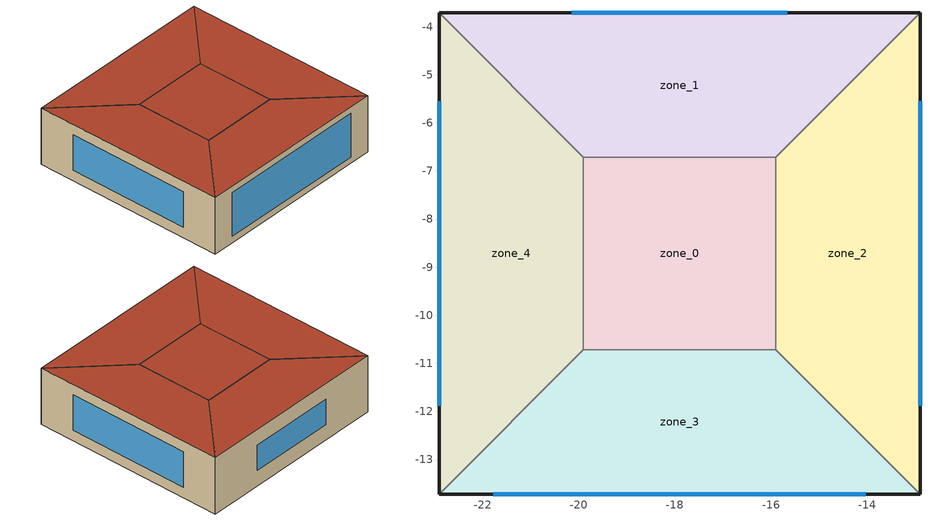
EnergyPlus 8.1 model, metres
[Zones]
zone_0
 floor ground (Interior Floor): -19.91,-10.72 -19.91,-6.72 -15.91,-6.72 -15.91,-10.72 z0
 wall to zone_1 (Interior Wall): -15.91,-6.72 -19.91,-6.72 z0:3
 wall to zone_2 (Interior Wall): -15.91,-10.72 -15.91,-6.72 z0:3
 wall to zone_3 (Interior Wall): -19.91,-10.72 -15.91,-10.72 z0:3
 wall to zone_4 (Interior Wall): -19.91,-6.72 -19.91,-10.72 z0:3
 roof outside (Exterior Roof): -19.91,-10.72 -15.91,-10.72 -15.91,-6.72 -19.91,-6.72 z3
zone_1
 floor ground (Interior Floor): -19.91,-6.72 -22.91,-3.72 -12.91,-3.72 -15.91,-6.72 z0
 wall outside (Exterior Wall): -12.91,-3.72 -22.91,-3.72 z0:3
 wall to zone_2 (Interior Wall): -15.91,-6.72 -12.91,-3.72 z0:3
 wall to zone_4 (Interior Wall): -22.91,-3.72 -19.91,-6.72 z0:3
 window (Exterior Window): -15.67,-3.72 -20.14,-3.72 z0.83:2.17
 roof outside (Exterior Roof): -19.91,-6.72 -15.91,-6.72 -12.91,-3.72 -22.91,-3.72 z3
zone_2
 floor ground (Interior Floor): -15.91,-10.72 -15.91,-6.72 -12.91,-3.72 -12.91,-13.72 z0
 wall outside (Exterior Wall): -12.91,-13.72 -12.91,-3.72 z0:3
 wall to zone_3 (Interior Wall): -15.91,-10.72 -12.91,-13.72 z0:3
 window (Exterior Window): -12.91,-11.88 -12.91,-5.55 z0.55:2.45
 roof outside (Exterior Roof): -15.91,-10.72 -12.91,-13.72 -12.91,-3.72 -15.91,-6.72 z3
zone_3
 floor ground (Interior Floor): -22.91,-13.72 -19.91,-10.72 -15.91,-10.72 -12.91,-13.72 z0
 wall outside (Exterior Wall): -22.91,-13.72 -12.91,-13.72 z0:3
 wall to zone_4 (Interior Wall): -19.91,-10.72 -22.91,-13.72 z0:3
 window (Exterior Window): -21.78,-13.72 -14.03,-13.72 z0.34:2.66
 roof outside (Exterior Roof): -22.91,-13.72 -12.91,-13.72 -15.91,-10.72 -19.91,-10.72 z3
zone_4
 floor ground (Interior Floor): -22.91,-13.72 -22.91,-3.72 -19.91,-6.72 -19.91,-10.72 z0
 wall outside (Exterior Wall): -22.91,-3.72 -22.91,-13.72 z0:3
 window (Exterior Window): -22.91,-5.55 -22.91,-11.88 z0.55:2.45
 roof outside (Exterior Roof): -22.91,-13.72 -19.91,-10.72 -19.91,-6.72 -22.91,-3.72 z3
[Building]
Test_IDF.idf: North Axis {deg}=0; Terrain=City; Loads Convergence Tolerance Value=0.04; Temperature Convergence Tolerance Value {deltaC}=0.4; Solar Distribution or maybe FullExterior=FullInteriorAndExteriorWithReflections; Maximum Number of Warmup Days=25; Minimum Number of Warmup Days=6
[Site:Location]
New York J F Kennedy IntL Ar	USA: 40.65, -73.8, -5, 5
[Construction]
INTERIOR FLOOR: F16 Acoustic tile, F05 Ceiling air space resistance, M11 100mm lightweight concrete
EXTERIOR ROOF: M11 100mm lightweight concrete, F05 Ceiling air space resistance, F16 Acoustic tile
INTERIOR WALL: G01a 19mm gypsum board, F04 Wall air space resistance, G01a 19mm gypsum board
EXTERIOR WALL: M01 100mm brick, M15 200mm heavyweight concrete, I02 50mm insulation board, F04 Wall air space resistance, G01a 19mm gypsum board
EXTERIOR WINDOW: Clear 3mm, Air 13mm, Clear 3mm
[Material] - Thermal Absorptance=0.9
Name | - Roughness | - Thickness {m} | - Conductivity {W/m-K} | - Density {kg/m3} | - Specific Heat {J/kg-K} | - Solar Absorptance | - Visible Absorptance
F16 ACOUSTIC TILE | MediumSmooth | 0.0191 | 0.06 | 368 | 590 | 0.3 | 0.3
M11 100MM LIGHTWEIGHT CONCRETE | MediumRough | 0.1016 | 0.53 | 1280 | 840 | 0.5 | 0.5
G01A 19MM GYPSUM BOARD | MediumSmooth | 0.019 | 0.16 | 800 | 1090 | 0.4 | 0.4
M01 100MM BRICK | MediumRough | 0.1016 | 0.89 | 1920 | 790 | 0.7 | 0.7
M15 200MM HEAVYWEIGHT CONCRETE | MediumRough | 0.2032 | 1.95 | 2240 | 900 | 0.7 | 0.7
I02 50MM INSULATION BOARD | MediumRough | 0.0508 | 0.03 | 43 | 1210 | 0.7 | 0.7
[Material:AirGap]
Name | - Thermal Resistance {m2-K/W}
F05 CEILING AIR SPACE RESISTANCE | 0.18
F04 WALL AIR SPACE RESISTANCE | 0.15
[WindowMaterial:Glazing]
CLEAR 3MM: - Optical Data Type=SpectralAverage; - Thickness {m}=0.003; - Solar Transmittance at Normal Incidence=0.837; - Front Side Solar Reflectance at Normal Incidence=0.075; - Back Side Solar Reflectance at Normal Incidence=0; - Visible Transmittance at Normal Incidence=0.898; - Front Side Visible Reflectance at Normal Incidence=0.081; - Back Side Visible Reflectance at Normal Incidence=0; - Infrared Transmittance at Normal Incidence=0; - Front Side Infrared Hemispherical Emissivity=0.84; - Back Side Infrared Hemispherical Emissivity=0.84; - Conductivity {W/m-K}=0.9; - Dirt Correction Factor for Solar and Visible Transmittance=1; - Solar Diffusing=No
[WindowMaterial:Gas]
AIR 13MM: - Gas Type=Air; - Thickness {m}=0.0127
[Zone] Type=1
zone_0; zone_1; zone_2; zone_3; zone_4
[ElectricEquipment] Schedule=Medium Office Bldg Equip; Design Level Calculation Method=Watts/Area; Watts per Zone Floor Area {W/m2}=7.64241
Name | Zone or ZoneList
zone_0ElectricEquipment | zone_0
zone_1ElectricEquipment | zone_1
zone_2ElectricEquipment | zone_2
zone_3ElectricEquipment | zone_3
zone_4ElectricEquipment | zone_4
[People] Number of People Schedule=Medium Office Bldg Occ; Number of People Calculation Method=People/Area; People per Zone Floor Area {person/m2}=0.0565108; Fraction Radiant=0.3; Sensible Heat Fraction=autocalculate; Activity Level Schedule=Medium Office Activity
Name | Zone or ZoneList
zone_0OfficePeople | zone_0
zone_1OfficePeople | zone_1
zone_2OfficePeople | zone_2
zone_3OfficePeople | zone_3
zone_4OfficePeople | zone_4
[Lights] Schedule=Office Bldg Light; Design Level Calculation Method=Watts/Area; Watts per Zone Floor Area {W/m2}=11.8404
Name | Zone or ZoneList
zone_0OfficeLights | zone_0
zone_1OfficeLights | zone_1
zone_2OfficeLights | zone_2
zone_3OfficeLights | zone_3
zone_4OfficeLights | zone_4
[ZoneInfiltration:DesignFlowRate] Schedule=Medium Office Infil Quarter On; Design Flow Rate Calculation Method=Flow/Area; Flow per Zone Floor Area {m3/s-m2}=0.000226568
Name | Zone or ZoneList
zone_0_Infiltration | zone_0
zone_1_Infiltration | zone_1
zone_2_Infiltration | zone_2
zone_3_Infiltration | zone_3
zone_4_Infiltration | zone_4
[ZoneControl:Thermostat]
zone_1 Thermostat, zone_1, HVAC Operation Schedule, ThermostatSetpoint:DualSetpoint, zone_1 Thermostat Dual SP Control
zone_2 Thermostat, zone_2, HVAC Operation Schedule, ThermostatSetpoint:DualSetpoint, zone_2 Thermostat Dual SP Control
zone_3 Thermostat, zone_3, HVAC Operation Schedule, ThermostatSetpoint:DualSetpoint, zone_3 Thermostat Dual SP Control
zone_4 Thermostat, zone_4, HVAC Operation Schedule, ThermostatSetpoint:DualSetpoint, zone_4 Thermostat Dual SP Control
[ThermostatSetpoint:DualSetpoint] Heating Setpoint Temperature Schedule=MEDIUM OFFICE HTGSETP SETPT 19.0; Cooling Setpoint Temperature Schedule=MEDIUM OFFICE CLGSETP SETPT 24.0
zone_1 Thermostat Dual SP Control; zone_2 Thermostat Dual SP Control; zone_3 Thermostat Dual SP Control; zone_4 Thermostat Dual SP Control
[Zone equipment]
zone_1: zone_1ZoneHVAC:IdealLoadsAirSystem
zone_2: zone_2ZoneHVAC:IdealLoadsAirSystem
zone_3: zone_3ZoneHVAC:IdealLoadsAirSystem
zone_4: zone_4ZoneHVAC:IdealLoadsAirSystem
[ZoneHVAC:IdealLoadsAirSystem] Heating Supply Air Temp {C}=40; Cooling Supply Air Temp {C}=11; Heating Limit=NoLimit; Cooling Limit=NoLimit; Dehumidification Control Type=None; Humidification Control Type=None
Name | Ideal Loads Air
 | zone_1ZoneHVAC:IdealLoadsAirSystem
 | zone_2ZoneHVAC:IdealLoadsAirSystem
 | zone_3ZoneHVAC:IdealLoadsAirSystem
 | zone_4ZoneHVAC:IdealLoadsAirSystem
[Schedule:Year]
MEDIUM OFFICE ACTIVITY: Schedule:Week:Daily {8acabb31-9494-41cd-8c6e-baae270aafff}, 1, 1, 12, 31
MEDIUM OFFICE BLDG OCC: Schedule:Week:Daily {e302b0a3-b99b-466f-9aa6-9d8d32fae3b2}, 1, 1, 1, 3, Schedule:Week:Daily {a7a73c02-36a9-4a64-ab6b-1970276b047f}, 1, 4, 12, 31
OFFICE BLDG LIGHT: Schedule:Week:Daily {18a47ffc-94aa-4d66-bd3f-1e675068371f}, 1, 1, 1, 3, Schedule:Week:Daily {80d2d95f-8568-42a4-a2ec-d1f2b9e86636}, 1, 4, 12, 31
MEDIUM OFFICE BLDG EQUIP: Schedule:Week:Daily {9f490d7b-18cb-4091-bfd7-67eb394b02d9}, 1, 1, 1, 3, Schedule:Week:Daily {88b5806a-ef9a-4246-ab50-cc95fae6b14d}, 1, 4, 12, 31
MEDIUM OFFICE CLGSETP SETPT 24.0: SETPT 24.0  {F53B35FE-28FB-448F-8A61-8FD07FB744DE}, 1, 1, 1, 3, SETPT 24.0  {49D2BC3A-35DC-413F-87DD-B369531B2CAF}, 1, 4, 12, 31
MEDIUM OFFICE INFIL QUARTER ON: Schedule:Week:Daily {fd981993-0638-4deb-9426-fbbbb295e941}, 1, 1, 1, 3, Schedule:Week:Daily {362e557f-b099-4e5f-9518-d2fdb9d54436}, 1, 4, 12, 31
MEDIUM OFFICE HTGSETP SETPT 19.0: SETPT 19.0  {BCF89B55-54A5-46DA-AF04-B5F9E5138470}, 1, 1, 1, 3, SETPT 19.0  {86AD0061-5765-44D8-B96B-A1603ED51579}, 1, 4, 12, 31
HVAC Operation Schedule: Control Type, Winter Control Type Week Sch, 1, 1, 3, 31, Summer Control Type Week Sch, 4, 1, 9, 30, Winter Control Type Week Sch, 10, 1, 12, 31
[Schedule:Week:Daily]
SCHEDULE:WEEK:DAILY {8ACABB31-9494-41CD-8C6E-BAAE270AAFFF}: Medium Office Activity Default Schedule, Medium Office Activity Default Schedule, Medium Office Activity Default Schedule, Medium Office Activity Default Schedule, Medium Office Activity Default Schedule, Medium Office Activity Default Schedule, Medium Office Activity Default Schedule, Medium Office Activity Default Schedule, Medium Office Activity Summer Design Day, Medium Office Activity Winter Design Day, Medium Office Activity Default Schedule, Medium Office Activity Default Schedule
SCHEDULE:WEEK:DAILY {E302B0A3-B99B-466F-9AA6-9D8D32FAE3B2}: Medium Office Bldg Occ Default Schedule, Medium Office Bldg Occ Default Schedule, Medium Office Bldg Occ Default Schedule, Medium Office Bldg Occ Default Schedule, Medium Office Bldg Occ Default Schedule, Medium Office Bldg Occ Default Schedule, Medium Office Bldg Occ Rule 2 Day Schedule, Medium Office Bldg Occ Default Schedule, Medium Office Bldg Occ Summer Design Day, Medium Office Bldg Occ Winter Design Day, Medium Office Bldg Occ Default Schedule, Medium Office Bldg Occ Default Schedule
SCHEDULE:WEEK:DAILY {A7A73C02-36A9-4A64-AB6B-1970276B047F}: Medium Office Bldg Occ Rule 1 Day Schedule, Medium Office Bldg Occ Default Schedule, Medium Office Bldg Occ Default Schedule, Medium Office Bldg Occ Default Schedule, Medium Office Bldg Occ Default Schedule, Medium Office Bldg Occ Default Schedule, Medium Office Bldg Occ Rule 2 Day Schedule, Medium Office Bldg Occ Default Schedule, Medium Office Bldg Occ Summer Design Day, Medium Office Bldg Occ Winter Design Day, Medium Office Bldg Occ Default Schedule, Medium Office Bldg Occ Default Schedule
SCHEDULE:WEEK:DAILY {18A47FFC-94AA-4D66-BD3F-1E675068371F}: Office Bldg Light Default Schedule, Office Bldg Light Default Schedule, Office Bldg Light Default Schedule, Office Bldg Light Default Schedule, Office Bldg Light Default Schedule, Office Bldg Light Default Schedule, Office Bldg Light Rule 2 Day Schedule, Office Bldg Light Default Schedule, Office Bldg Light Summer Design Day, Office Bldg Light Winter Design Day, Office Bldg Light Default Schedule, Office Bldg Light Default Schedule
SCHEDULE:WEEK:DAILY {80D2D95F-8568-42A4-A2EC-D1F2B9E86636}: Office Bldg Light Rule 1 Day Schedule, Office Bldg Light Default Schedule, Office Bldg Light Default Schedule, Office Bldg Light Default Schedule, Office Bldg Light Default Schedule, Office Bldg Light Default Schedule, Office Bldg Light Rule 2 Day Schedule, Office Bldg Light Default Schedule, Office Bldg Light Summer Design Day, Office Bldg Light Winter Design Day, Office Bldg Light Default Schedule, Office Bldg Light Default Schedule
SCHEDULE:WEEK:DAILY {9F490D7B-18CB-4091-BFD7-67EB394B02D9}: Medium Office Bldg Equip Default Schedule, Medium Office Bldg Equip Default Schedule, Medium Office Bldg Equip Default Schedule, Medium Office Bldg Equip Default Schedule, Medium Office Bldg Equip Default Schedule, Medium Office Bldg Equip Default Schedule, Medium Office Bldg Equip Rule 2 Day Schedule, Medium Office Bldg Equip Default Schedule, Medium Office Bldg Equip Summer Design Day, Medium Office Bldg Equip Winter Design Day, Medium Office Bldg Equip Default Schedule, Medium Office Bldg Equip Default Schedule
SCHEDULE:WEEK:DAILY {88B5806A-EF9A-4246-AB50-CC95FAE6B14D}: Medium Office Bldg Equip Rule 1 Day Schedule, Medium Office Bldg Equip Default Schedule, Medium Office Bldg Equip Default Schedule, Medium Office Bldg Equip Default Schedule, Medium Office Bldg Equip Default Schedule, Medium Office Bldg Equip Default Schedule, Medium Office Bldg Equip Rule 2 Day Schedule, Medium Office Bldg Equip Default Schedule, Medium Office Bldg Equip Summer Design Day, Medium Office Bldg Equip Winter Design Day, Medium Office Bldg Equip Default Schedule, Medium Office Bldg Equip Default Schedule
SETPT 24.0  {F53B35FE-28FB-448F-8A61-8FD07FB744DE}: MEDIUM OFFICE CLGSETP DEFAULT SCHEDULESETPT 24.0, MEDIUM OFFICE CLGSETP DEFAULT SCHEDULESETPT 24.0, MEDIUM OFFICE CLGSETP DEFAULT SCHEDULESETPT 24.0, MEDIUM OFFICE CLGSETP DEFAULT SCHEDULESETPT 24.0, MEDIUM OFFICE CLGSETP DEFAULT SCHEDULESETPT 24.0, MEDIUM OFFICE CLGSETP DEFAULT SCHEDULESETPT 24.0, MEDIUM OFFICE CLGSETP RULE 2 DAY SCHEDULESETPT 24.0, MEDIUM OFFICE CLGSETP DEFAULT SCHEDULESETPT 24.0, MEDIUM OFFICE CLGSETP SUMMER DESIGN DAYSETPT 24.0, MEDIUM OFFICE CLGSETP WINTER DESIGN DAYSETPT 24.0, MEDIUM OFFICE CLGSETP DEFAULT SCHEDULESETPT 24.0, MEDIUM OFFICE CLGSETP DEFAULT SCHEDULESETPT 24.0
SETPT 24.0  {49D2BC3A-35DC-413F-87DD-B369531B2CAF}: MEDIUM OFFICE CLGSETP RULE 1 DAY SCHEDULESETPT 24.0, MEDIUM OFFICE CLGSETP DEFAULT SCHEDULESETPT 24.0, MEDIUM OFFICE CLGSETP DEFAULT SCHEDULESETPT 24.0, MEDIUM OFFICE CLGSETP DEFAULT SCHEDULESETPT 24.0, MEDIUM OFFICE CLGSETP DEFAULT SCHEDULESETPT 24.0, MEDIUM OFFICE CLGSETP DEFAULT SCHEDULESETPT 24.0, MEDIUM OFFICE CLGSETP RULE 2 DAY SCHEDULESETPT 24.0, MEDIUM OFFICE CLGSETP DEFAULT SCHEDULESETPT 24.0, MEDIUM OFFICE CLGSETP SUMMER DESIGN DAYSETPT 24.0, MEDIUM OFFICE CLGSETP WINTER DESIGN DAYSETPT 24.0, MEDIUM OFFICE CLGSETP DEFAULT SCHEDULESETPT 24.0, MEDIUM OFFICE CLGSETP DEFAULT SCHEDULESETPT 24.0
SCHEDULE:WEEK:DAILY {FD981993-0638-4DEB-9426-FBBBB295E941}: Medium Office Infil Quarter On Default Schedule, Medium Office Infil Quarter On Default Schedule, Medium Office Infil Quarter On Default Schedule, Medium Office Infil Quarter On Default Schedule, Medium Office Infil Quarter On Default Schedule, Medium Office Infil Quarter On Default Schedule, Medium Office Infil Quarter On Rule 2 Day Schedule, Medium Office Infil Quarter On Default Schedule, Medium Office Infil Quarter On Summer Design Day, Medium Office Infil Quarter On Winter Design Day, Medium Office Infil Quarter On Default Schedule, Medium Office Infil Quarter On Default Schedule
SCHEDULE:WEEK:DAILY {362E557F-B099-4E5F-9518-D2FDB9D54436}: Medium Office Infil Quarter On Rule 1 Day Schedule, Medium Office Infil Quarter On Default Schedule, Medium Office Infil Quarter On Default Schedule, Medium Office Infil Quarter On Default Schedule, Medium Office Infil Quarter On Default Schedule, Medium Office Infil Quarter On Default Schedule, Medium Office Infil Quarter On Rule 2 Day Schedule, Medium Office Infil Quarter On Default Schedule, Medium Office Infil Quarter On Summer Design Day, Medium Office Infil Quarter On Winter Design Day, Medium Office Infil Quarter On Default Schedule, Medium Office Infil Quarter On Default Schedule
SETPT 19.0  {BCF89B55-54A5-46DA-AF04-B5F9E5138470}: MEDIUM OFFICE HTGSETP DEFAULT SCHEDULESETPT 19.0, MEDIUM OFFICE HTGSETP DEFAULT SCHEDULESETPT 19.0, MEDIUM OFFICE HTGSETP DEFAULT SCHEDULESETPT 19.0, MEDIUM OFFICE HTGSETP DEFAULT SCHEDULESETPT 19.0, MEDIUM OFFICE HTGSETP DEFAULT SCHEDULESETPT 19.0, MEDIUM OFFICE HTGSETP DEFAULT SCHEDULESETPT 19.0, MEDIUM OFFICE HTGSETP RULE 2 DAY SCHEDULESETPT 19.0, MEDIUM OFFICE HTGSETP DEFAULT SCHEDULESETPT 19.0, MEDIUM OFFICE HTGSETP SUMMER DESIGN DAYSETPT 19.0, MEDIUM OFFICE HTGSETP WINTER DESIGN DAYSETPT 19.0, MEDIUM OFFICE HTGSETP DEFAULT SCHEDULESETPT 19.0, MEDIUM OFFICE HTGSETP DEFAULT SCHEDULESETPT 19.0
SETPT 19.0  {86AD0061-5765-44D8-B96B-A1603ED51579}: MEDIUM OFFICE HTGSETP RULE 1 DAY SCHEDULESETPT 19.0, MEDIUM OFFICE HTGSETP DEFAULT SCHEDULESETPT 19.0, MEDIUM OFFICE HTGSETP DEFAULT SCHEDULESETPT 19.0, MEDIUM OFFICE HTGSETP DEFAULT SCHEDULESETPT 19.0, MEDIUM OFFICE HTGSETP DEFAULT SCHEDULESETPT 19.0, MEDIUM OFFICE HTGSETP DEFAULT SCHEDULESETPT 19.0, MEDIUM OFFICE HTGSETP RULE 2 DAY SCHEDULESETPT 19.0, MEDIUM OFFICE HTGSETP DEFAULT SCHEDULESETPT 19.0, MEDIUM OFFICE HTGSETP SUMMER DESIGN DAYSETPT 19.0, MEDIUM OFFICE HTGSETP WINTER DESIGN DAYSETPT 19.0, MEDIUM OFFICE HTGSETP DEFAULT SCHEDULESETPT 19.0, MEDIUM OFFICE HTGSETP DEFAULT SCHEDULESETPT 19.0
Summer Control Type Week Sch: Summer Control Type Day Sch, Summer Control Type Day Sch, Summer Control Type Day Sch, Summer Control Type Day Sch, Summer Control Type Day Sch, Summer Control Type Day Sch, Summer Control Type Day Sch, Summer Control Type Day Sch, Summer Control Type Day Sch, Summer Control Type Day Sch, Summer Control Type Day Sch, Summer Control Type Day Sch
Winter Control Type Week Sch: Winter Control Type Day Sch, Winter Control Type Day Sch, Winter Control Type Day Sch, Winter Control Type Day Sch, Winter Control Type Day Sch, Winter Control Type Day Sch, Winter Control Type Day Sch, Winter Control Type Day Sch, Winter Control Type Day Sch, Winter Control Type Day Sch, Winter Control Type Day Sch, Winter Control Type Day Sch
[Schedule:Day:Interval]
MEDIUM OFFICE ACTIVITY DEFAULT SCHEDULE; MEDIUM OFFICE ACTIVITY SUMMER DESIGN DAY; MEDIUM OFFICE ACTIVITY WINTER DESIGN DAY: No, 24:00, 120
MEDIUM OFFICE BLDG OCC DEFAULT SCHEDULE: No, 06:00, 0, 07:00, 0.1, 08:00, 0.2, 12:00, 0.95, 13:00, 0.5, 17:00, 0.95, 18:00, 0.7, 20:00, 0.4, 22:00, 0.1, 24:00, 0.05
MEDIUM OFFICE BLDG OCC RULE 2 DAY SCHEDULE: No, 06:00, 0, 08:00, 0.1, 14:00, 0.5, 17:00, 0.1, 24:00, 0
MEDIUM OFFICE BLDG OCC SUMMER DESIGN DAY: No, 06:00, 0, 22:00, 1, 24:00, 0.05
MEDIUM OFFICE BLDG OCC WINTER DESIGN DAY; MEDIUM OFFICE BLDG OCC RULE 1 DAY SCHEDULE; OFFICE BLDG LIGHT WINTER DESIGN DAY; MEDIUM OFFICE BLDG EQUIP WINTER DESIGN DAY: No, 24:00, 0
OFFICE BLDG LIGHT DEFAULT SCHEDULE: No, 05:00, 0.05, 07:00, 0.1, 08:00, 0.3, 17:00, 0.9, 18:00, 0.7, 20:00, 0.5, 22:00, 0.3, 23:00, 0.1, 24:00, 0.05
OFFICE BLDG LIGHT RULE 2 DAY SCHEDULE: No, 06:00, 0.05, 08:00, 0.1, 14:00, 0.5, 17:00, 0.15, 24:00, 0.05
OFFICE BLDG LIGHT SUMMER DESIGN DAY; MEDIUM OFFICE BLDG EQUIP SUMMER DESIGN DAY; MEDIUM OFFICE INFIL QUARTER ON RULE 1 DAY SCHEDULE: No, 24:00, 1
OFFICE BLDG LIGHT RULE 1 DAY SCHEDULE: No, 24:00, 0.05
MEDIUM OFFICE BLDG EQUIP DEFAULT SCHEDULE: No, 08:00, 0.4, 12:00, 0.9, 13:00, 0.8, 17:00, 0.9, 18:00, 0.8, 20:00, 0.6, 22:00, 0.5, 24:00, 0.4
MEDIUM OFFICE BLDG EQUIP RULE 2 DAY SCHEDULE: No, 06:00, 0.3, 08:00, 0.4, 14:00, 0.5, 17:00, 0.35, 24:00, 0.3
MEDIUM OFFICE BLDG EQUIP RULE 1 DAY SCHEDULE: No, 24:00, 0.3
MEDIUM OFFICE CLGSETP DEFAULT SCHEDULESETPT 24.0; MEDIUM OFFICE CLGSETP SUMMER DESIGN DAYSETPT 24.0: No, 06:00, 26.7, 22:00, 24, 24:00, 26.7
MEDIUM OFFICE CLGSETP RULE 2 DAY SCHEDULESETPT 24.0: No, 06:00, 26.7, 18:00, 24, 24:00, 26.7
MEDIUM OFFICE CLGSETP WINTER DESIGN DAYSETPT 24.0; MEDIUM OFFICE CLGSETP RULE 1 DAY SCHEDULESETPT 24.0: No, 24:00, 24
MEDIUM OFFICE INFIL QUARTER ON DEFAULT SCHEDULE; MEDIUM OFFICE INFIL QUARTER ON SUMMER DESIGN DAY: No, 06:00, 1, 22:00, 0.25, 24:00, 1
MEDIUM OFFICE INFIL QUARTER ON RULE 2 DAY SCHEDULE; MEDIUM OFFICE INFIL QUARTER ON WINTER DESIGN DAY: No, 06:00, 1, 18:00, 0.25, 24:00, 1
MEDIUM OFFICE HTGSETP DEFAULT SCHEDULESETPT 19.0: No, 06:00, 15.6, 22:00, 19, 24:00, 15.6
MEDIUM OFFICE HTGSETP RULE 2 DAY SCHEDULESETPT 19.0: No, 06:00, 15.6, 18:00, 19, 24:00, 15.6
MEDIUM OFFICE HTGSETP SUMMER DESIGN DAYSETPT 19.0; MEDIUM OFFICE HTGSETP WINTER DESIGN DAYSETPT 19.0; MEDIUM OFFICE HTGSETP RULE 1 DAY SCHEDULESETPT 19.0: No, 24:00, 19
[Schedule:Day:Hourly]
Summer Control Type Day Sch; Winter Control Type Day Sch: Control Type, 4, 4, 4, 4, 4, 4, 4, 4, 4, 4, 4, 4, 4, 4, 4, 4, 4, 4, 4, 4, 4, 4, 4, 4
